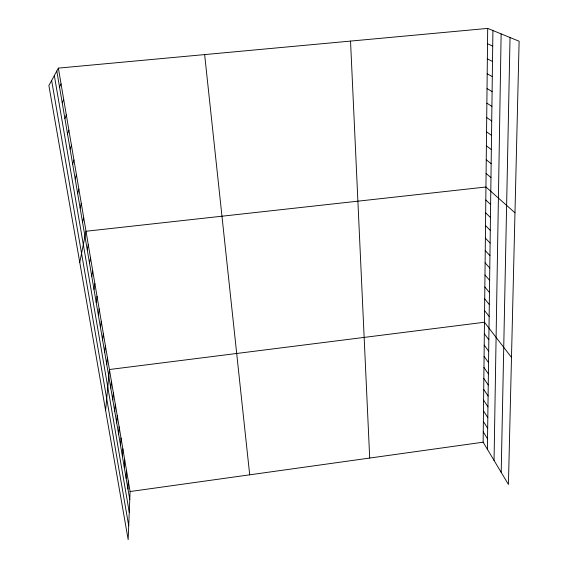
<?xml version="1.0" encoding="UTF-8"?>
<svg xmlns="http://www.w3.org/2000/svg" width="568" height="568" viewBox="0 0 568 568"><rect width="100%" height="100%" fill="white"/><g stroke="black" fill="none" stroke-linecap="round" stroke-linejoin="round"><path stroke-width="0.85" d="M487.692 28.4L519.116 41.23L508.424 484.454L483.141 442.195L487.692 28.4L58.383 68.117L48.883 85.576L128.162 539.6L130.086 491.54L58.383 68.117M487.394 449.309L492.91 30.53M494.053 460.435L501.132 33.888M501.196 472.377L510.036 37.516M127.963 489.012L128.311 481.046M126.139 478.299L126.515 470.432M124.293 467.471L124.697 459.711M122.432 456.523L122.858 448.869M120.544 445.454L121.005 437.907M118.641 434.257L119.124 426.824M116.71 422.94L117.228 415.613M114.764 411.488L115.311 404.288M112.791 399.907L113.366 392.829M110.803 388.2L111.406 381.242M105.598 410.387L109.425 369.519L484.461 322.241L511.491 357.421M106.741 364.365L107.416 357.67M104.682 352.245L105.385 345.678M102.595 339.976L103.333 333.551M100.479 327.566L101.253 321.282M98.342 315.013L99.151 308.871M96.177 302.304L97.029 296.319M93.99 289.446L94.87 283.609M91.775 276.431L92.698 270.751M89.531 263.261L90.497 257.744M87.266 249.927L88.26 244.581M79.754 262.388L86.009 231.254L485.945 187.007L514.977 212.794M82.573 222.351L83.652 217.352M80.145 208.087L81.267 203.273M77.681 193.645L78.853 189.023M75.196 179.012L76.41 174.582M72.668 164.188L73.932 159.963M70.112 149.164L71.426 145.152M67.521 133.949L68.884 130.143M64.901 118.527L66.307 114.942M62.239 102.9L63.701 99.542M59.541 87.06L61.06 83.929M130.086 491.54L483.141 442.195M487.521 43.736L492.704 46.086M487.358 58.873L492.506 61.443M487.195 73.826L492.3 76.609M487.032 88.587L492.108 91.583M486.868 103.17L491.909 106.365M486.712 117.569L491.718 120.963M486.556 131.797L491.526 135.383M486.4 145.855L491.341 149.625M486.251 159.736L491.157 163.69M486.094 173.453L490.972 177.585M485.803 200.007L490.617 204.473M485.661 212.858L490.447 217.487M485.526 225.567L490.276 230.352M485.384 238.127L490.113 243.061M485.25 250.552L489.943 255.636M485.115 262.835L489.779 268.06M484.98 274.983L489.623 280.344M484.845 286.989L489.46 292.492M484.717 298.867L489.304 304.505M484.589 310.618L489.147 316.39M484.334 333.736L488.835 339.756M484.206 345.11L488.686 351.251M484.085 356.356L488.537 362.618M483.964 367.489L488.388 373.865M483.844 378.501L488.239 384.99M483.723 389.399L488.097 395.995M483.602 400.177L487.955 406.887M483.489 410.849L487.813 417.657M483.368 421.406L487.671 428.322M483.254 431.857L487.536 438.865M51.638 80.514L128.716 525.833M56.807 71L129.767 499.606M54.329 75.565L129.256 512.244M204.636 54.585L249.7 474.827M350.534 41.088L369.697 458.056"/></g></svg>
